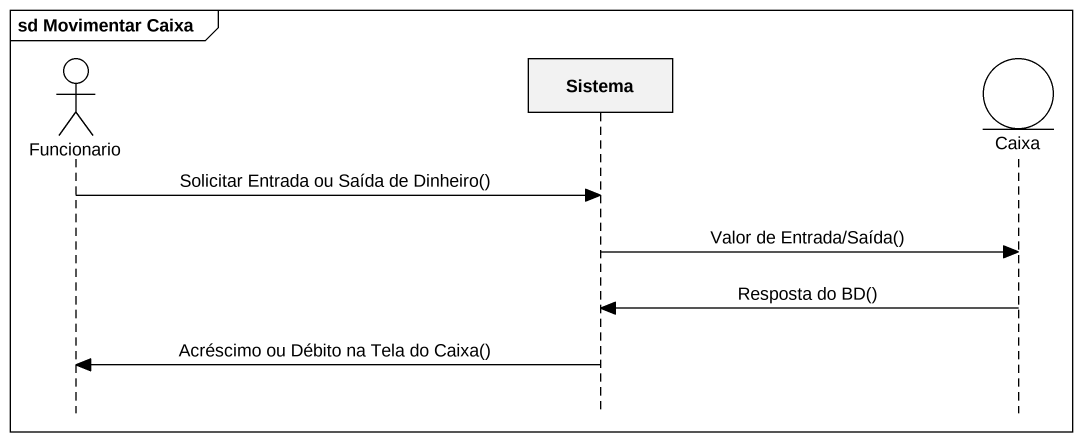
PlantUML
@startuml
mainframe sd Movimentar Caixa
hide footbox
actor Funcionario
participant Sistema
entity Caixa

Funcionario -> Sistema : Solicitar Entrada ou Saída de Dinheiro()
Sistema -> Caixa : Valor de Entrada/Saída()
Caixa -> Sistema : Resposta do BD()
Sistema -> Funcionario : Acréscimo ou Débito na Tela do Caixa()
@enduml
